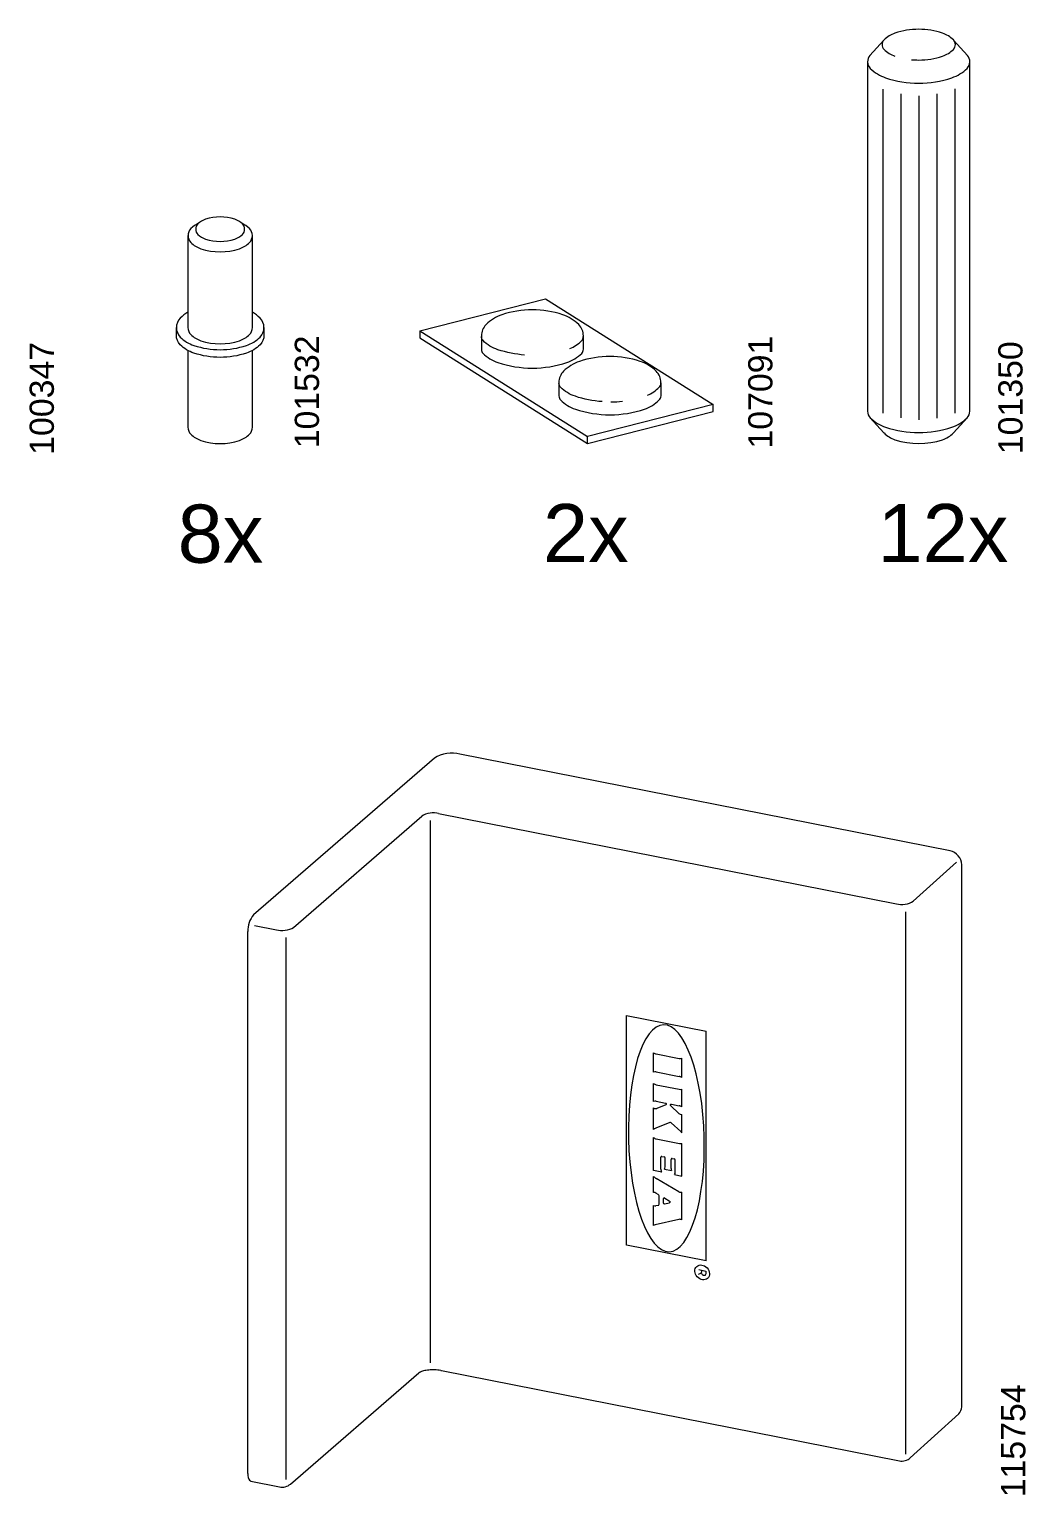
# Model space of a CAD drawing. Header units: metres. Extents: x -6.4 to 35.9, y -8.9 to 6.5.
# Drawn here: x 15.942 to 17.137, y 4.018 to 5.775 of the extents above; entities that cross this region are included whole.
import ezdxf

# ---------------------------------------------------------------- set-up
doc = ezdxf.new("R2010")
doc.units = ezdxf.units.M
doc.header["$MEASUREMENT"] = 0
doc.layers.add('PDF2_Geometry_Num_Penna__7_Num_Penna__7_Num_Penna__7_Num_Penna__7', color=7, linetype='Continuous', lineweight=18)
doc.layers.add('PDF2_Text_Num_Penna__7_Num_Penna__7_Num_Penna__7_Num_Penna__7', color=7, linetype='Continuous', lineweight=18)
doc.styles.add('GENERATED_STYLE_1', font='')
doc.styles.get('GENERATED_STYLE_1').set_extended_font_data('Arial')

msp = doc.modelspace()

# ---------------------------------------------------------------- linework, layer by layer
at = {"layer": 'PDF2_Geometry_Num_Penna__7_Num_Penna__7_Num_Penna__7_Num_Penna__7', "color": 7, "linetype": 'Continuous', "lineweight": 18, "flags": 128}
for points in [[(17.0002, 5.7388, 0.024524), (17.0089, 5.7384, 0.080754), (17.0375, 5.743, 0.117228), (17.0505, 5.7511, 0.414169), (17.0505, 5.7625, 0.116736), (17.0375, 5.7706, 0.080764), (17.0089, 5.7752, 0.080653), (16.9804, 5.7706, 0.116977), (16.9673, 5.7625, 0.414498), (16.9673, 5.7511, 0.116572), (16.9804, 5.743)], [(16.967, 5.7622), (16.9505, 5.7439, 0.399739), (16.9509, 5.7284, 0.115795), (16.9692, 5.7171, 0.162246), (17.0486, 5.7171, 0.115944), (17.0669, 5.7284, 0.399041), (17.0673, 5.7439), (17.0508, 5.7622)], [(16.9476, 5.7363), (16.9476, 5.3174, 0.19771), (16.9509, 5.3095, 0.116439), (16.9692, 5.2982, 0.162246), (17.0486, 5.2982, 0.116588), (17.0669, 5.3095, 0.199272), (17.0702, 5.3174), (17.0702, 5.7363)], [(16.1453, 5.5426, 0.091233), (16.1362, 5.5362, 0.413071), (16.1362, 5.5196, 0.115928), (16.1482, 5.5122, 0.161872), (16.1945, 5.5122, 0.116267), (16.2065, 5.5196, 0.415401), (16.2065, 5.5363, 0.091477), (16.1973, 5.5426)], [(16.1327, 5.528), (16.1327, 5.4176, 0.198207), (16.1362, 5.4093, 0.116196), (16.1482, 5.4019, 0.162387), (16.1945, 5.4019, 0.116535), (16.2065, 5.4093, 0.198902), (16.2099, 5.4176), (16.2099, 5.528)], [(16.1327, 5.4359, 0.0694), (16.1235, 5.4289, 0.413931), (16.1235, 5.4063, 0.116091), (16.1398, 5.3962, 0.162212), (16.2028, 5.3962, 0.116674), (16.2191, 5.4063, 0.41468), (16.2191, 5.4289, 0.069426), (16.2099, 5.4359)], [(16.6048, 5.3867, 0.200165), (16.6068, 5.3916), (16.6068, 5.4069, 0.032004), (16.6068, 5.4077, 0.198965), (16.6012, 5.4212, 0.116934), (16.5821, 5.433, 0.080636), (16.5456, 5.4389, 0.080642), (16.5092, 5.433, 0.11691), (16.4901, 5.4212, 0.198669), (16.4845, 5.4077, 0.018724), (16.4845, 5.4064)], [(16.2238, 5.4176), (16.2238, 5.4084, -0.199318), (16.2191, 5.3971, -0.116315), (16.2028, 5.387, -0.16234), (16.1398, 5.387, -0.116091), (16.1235, 5.3971, -0.198558), (16.1188, 5.4084), (16.1188, 5.4176)], [(16.5363, 5.3847, -0.062557), (16.5042, 5.3911, -0.116278), (16.4865, 5.402, -0.19767), (16.4845, 5.4069), (16.4845, 5.3916, 0.198745), (16.4865, 5.3867, 0.116594), (16.5042, 5.3758, 0.080722), (16.5457, 5.369, 0.080758), (16.5871, 5.3758, 0.116555), (16.6048, 5.3867)], [(16.5906, 5.3924, 0.095692), (16.6048, 5.402, 0.19767), (16.6068, 5.4069)], [(16.1327, 5.3902), (16.1327, 5.2981, 0.198441), (16.1362, 5.2898, 0.115928), (16.1482, 5.2823, 0.161986), (16.1945, 5.2823, 0.116267), (16.2065, 5.2898, 0.199138), (16.2099, 5.2981), (16.2099, 5.3902)], [(16.6293, 5.3288, -0.062443), (16.5972, 5.3352, -0.116373), (16.5795, 5.3461, -0.198371), (16.5775, 5.3509), (16.5775, 5.3356, 0.19778), (16.5795, 5.3308, 0.116041), (16.5972, 5.3198, 0.080458), (16.6387, 5.3131, 0.080468), (16.6802, 5.3198, 0.116118), (16.6978, 5.3308, 0.198868), (16.6999, 5.3356), (16.6999, 5.3509, 0.030376), (16.6998, 5.3517, 0.198473), (16.6942, 5.3653, 0.116269), (16.6751, 5.3771, 0.080684), (16.6386, 5.383, 0.080731), (16.6022, 5.3771, 0.116269), (16.5831, 5.3653, 0.19869), (16.5775, 5.3517, 0.01853), (16.5775, 5.3504)], [(16.6836, 5.3365, 0.095888), (16.6978, 5.3461, 0.198868), (16.6999, 5.3509)], [(16.9673, 5.2913, 0.116955), (16.9804, 5.2832, 0.162545), (17.0375, 5.2832, 0.117163), (17.0505, 5.2913)], [(16.2555, 4.0312), (16.4095, 4.1646, -0.006687), (16.41, 4.1649)], [(16.4358, 4.1674, 0.017924), (16.4323, 4.1678, 0.017205), (16.4287, 4.1681, 0.015303), (16.425, 4.1681, 0.012893), (16.4214, 4.1678, 0.018317), (16.4181, 4.1674, 0.018656), (16.4152, 4.1668, 0.020113), (16.4129, 4.1661, 0.021553), (16.4111, 4.1655)]]:
    msp.add_lwpolyline(points, format="xyb", dxfattribs=at)
for points in [[(16.9658, 5.7036), (16.9658, 5.3149)], [(16.9874, 5.6979), (16.9874, 5.3093)], [(17.009, 5.6953), (17.009, 5.3071)], [(17.0306, 5.6977), (17.0306, 5.3091)], [(17.0523, 5.7038), (17.0523, 5.3151)], [(16.4109, 5.4137), (16.5615, 5.4521), (16.7623, 5.3255)], [(16.4109, 5.4137), (16.6117, 5.287)], [(16.4109, 5.4137), (16.4109, 5.4052), (16.6117, 5.2786)], [(16.6117, 5.2786), (16.7623, 5.3171), (16.7623, 5.3255), (16.6117, 5.287)], [(16.9505, 5.3099), (16.967, 5.2916)], [(17.0673, 5.3099), (17.0508, 5.2916)], [(16.6117, 5.2786), (16.6117, 5.287)], [(16.4284, 4.9016), (16.2112, 4.7135)], [(17.0466, 4.7903), (16.4586, 4.9062)], [(16.2592, 4.6985), (16.4132, 4.8319)], [(16.4333, 4.8349), (16.9822, 4.7268)], [(16.4233, 4.8265), (16.4233, 4.1767)], [(17.0024, 4.7299), (17.0541, 4.7768)], [(17.0605, 4.1238), (17.0605, 4.7737)], [(16.9936, 4.0672), (16.9936, 4.7171)], [(16.2045, 4.044), (16.2045, 4.6938)], [(16.2123, 4.701), (16.2388, 4.6956)], [(16.2504, 4.0365), (16.2504, 4.6864)], [(16.7542, 4.2986), (16.6585, 4.3175), (16.6585, 4.593)], [(16.6585, 4.593), (16.7542, 4.5742)], [(16.7542, 4.2986), (16.7542, 4.5742)], [(16.6909, 4.5251), (16.6909, 4.5483)], [(16.6941, 4.5468), (16.7218, 4.5413)], [(16.7249, 4.5184), (16.7249, 4.5416)], [(16.6941, 4.5253), (16.7218, 4.5198)], [(16.6909, 4.49), (16.6909, 4.5114)], [(16.6941, 4.5099), (16.7218, 4.5044)], [(16.7249, 4.4833), (16.7249, 4.5047)], [(16.6909, 4.4562), (16.6909, 4.4821)], [(16.6941, 4.4902), (16.7051, 4.488)], [(16.7051, 4.488), (16.7055, 4.4879), (16.7058, 4.4877), (16.7061, 4.4873), (16.7062, 4.487), (16.7063, 4.4866), (16.7062, 4.4863), (16.706, 4.486), (16.7057, 4.4858), (16.6951, 4.4815)], [(16.7057, 4.4858), (16.7062, 4.4862)], [(16.7116, 4.4847), (16.7114, 4.485), (16.7112, 4.4853), (16.7111, 4.4857), (16.7112, 4.486), (16.7114, 4.4863), (16.7116, 4.4865), (16.7119, 4.4866), (16.7123, 4.4866), (16.7218, 4.4847)], [(16.7116, 4.4847), (16.7214, 4.4756)], [(16.7103, 4.4647), (16.6936, 4.4579)], [(16.7121, 4.4642), (16.7235, 4.4537)], [(16.7249, 4.4522), (16.7249, 4.4742)], [(16.7007, 4.4052), (16.6909, 4.4071), (16.6909, 4.4466)], [(16.6943, 4.445), (16.722, 4.4395)], [(16.7249, 4.4004), (16.7249, 4.4396)], [(16.6996, 4.4088), (16.6996, 4.4229)], [(16.701, 4.4239), (16.7035, 4.4234)], [(16.7048, 4.4114), (16.7048, 4.4219)], [(16.712, 4.4096), (16.712, 4.4204)], [(16.7133, 4.4215), (16.7157, 4.421)], [(16.717, 4.4051), (16.717, 4.4194)], [(16.6909, 4.3808), (16.6909, 4.3999)], [(16.7214, 4.3817), (16.694, 4.3976)], [(16.7041, 4.4086), (16.7126, 4.407)], [(16.7162, 4.4021), (16.7249, 4.4004)], [(16.6966, 4.3784), (16.6937, 4.3801)], [(16.6977, 4.3667), (16.6977, 4.3766)], [(16.7249, 4.3478), (16.7249, 4.3811)], [(16.6909, 4.3413), (16.6909, 4.3651)], [(16.6967, 4.3653), (16.6939, 4.3647)], [(16.7026, 4.373), (16.7026, 4.3687)], [(16.7044, 4.3739), (16.7097, 4.3708)], [(16.7044, 4.3671), (16.7098, 4.3683)], [(16.7097, 4.3708), (16.71, 4.3705), (16.7103, 4.3702), (16.7105, 4.3698), (16.7106, 4.3694), (16.7105, 4.369), (16.7103, 4.3687), (16.7101, 4.3685), (16.7098, 4.3683)], [(16.7214, 4.3485), (16.6929, 4.342)], [(16.7451, 4.2883), (16.7535, 4.2866), (16.7535, 4.2835)], [(16.7488, 4.2857), (16.7488, 4.2869)], [(16.745, 4.283), (16.7468, 4.2837)], [(16.4368, 4.1672), (16.9857, 4.059)], [(16.9988, 4.0627), (17.0569, 4.1153)], [(16.2045, 4.044), (16.2046, 4.0414), (16.205, 4.0391), (16.2056, 4.0372), (16.2065, 4.0359), (16.2075, 4.035), (16.2081, 4.0348), (16.2424, 4.0277)]]:
    msp.add_lwpolyline(points, dxfattribs=at)
msp.add_lwpolyline([(16.198, 5.5419, 0.116563), (16.1889, 5.5475, 0.162206), (16.1538, 5.5475, 0.116513), (16.1446, 5.5419, 0.414351), (16.1446, 5.5293, 0.116345), (16.1538, 5.5237, 0.162796), (16.1889, 5.5237, 0.116544), (16.198, 5.5293, 0.414714)], format="xyb", close=True, dxfattribs=at)
at = {"layer": 'PDF2_Geometry_Num_Penna__7_Num_Penna__7_Num_Penna__7_Num_Penna__7', "color": 7, "linetype": 'Continuous', "lineweight": 18}
for centre, radius, start, end in [((16.5871, 5.4077), 0.0197, 353.0263, 0.0138), ((16.6787, 5.3518), 0.0211, 353.1248, 359.7066), ((16.6387, 5.4603), 0.1319, 270.5234, 276.5257), ((16.7404, 4.2764), 0.0108, 31.9615, 33.1866), ((16.7506, 4.2825), 0.000971, 221.8963, 234.348), ((16.7438, 4.2276), 0.054, 81.8101, 82.1805), ((16.7525, 4.2822), 0.000815, 324.5986, 333.4739), ((16.7504, 4.2834), 0.0032, 333.0171, 335.7009)]:
    msp.add_arc(centre, radius, start, end, dxfattribs=at)
msp.add_ellipse((16.7493, 4.2849), major_axis=(-0.00649, 0.00716), ratio=0.821657, dxfattribs=at)
for points in [[(16.967, 5.2916), (16.9672, 5.2916), (16.9672, 5.2913), (16.9673, 5.2913)], [(17.0505, 5.2913), (17.0507, 5.2913), (17.0507, 5.2916), (17.0508, 5.2916)], [(16.4586, 4.9062), (16.4498, 4.9089), (16.436, 4.9068), (16.4284, 4.9016)], [(16.4333, 4.8349), (16.4274, 4.8368), (16.4183, 4.8354), (16.4132, 4.8319)], [(17.0605, 4.7737), (17.0604, 4.7815), (17.0543, 4.7888), (17.0466, 4.7903)], [(16.9822, 4.7268), (16.9881, 4.7249), (16.9973, 4.7264), (17.0024, 4.7299)], [(16.2112, 4.7135), (16.207, 4.7089), (16.2039, 4.7), (16.2045, 4.6938)], [(16.2388, 4.6956), (16.2448, 4.6937), (16.254, 4.695), (16.2592, 4.6985)], [(16.703, 4.5819), (16.6779, 4.5813), (16.6591, 4.5199), (16.6609, 4.4447)], [(16.7517, 4.4469), (16.7499, 4.5221), (16.728, 4.5825), (16.703, 4.5819)], [(16.6909, 4.5483), (16.6916, 4.5476), (16.6931, 4.5469), (16.6941, 4.5468)], [(16.7218, 4.5413), (16.7226, 4.5411), (16.7241, 4.5412), (16.7249, 4.5416)], [(16.6941, 4.5253), (16.6932, 4.5255), (16.6917, 4.5254), (16.6909, 4.5251)], [(16.7249, 4.5184), (16.7242, 4.519), (16.7227, 4.5197), (16.7218, 4.5198)], [(16.6909, 4.5114), (16.6916, 4.5107), (16.6931, 4.51), (16.6941, 4.5099)], [(16.7218, 4.5044), (16.7226, 4.5042), (16.7241, 4.5043), (16.7249, 4.5047)], [(16.6941, 4.4902), (16.6932, 4.4904), (16.6917, 4.4903), (16.6909, 4.49)], [(16.6909, 4.4821), (16.6919, 4.4812), (16.6938, 4.481), (16.6951, 4.4815)], [(16.7249, 4.4833), (16.7242, 4.4839), (16.7227, 4.4846), (16.7218, 4.4847)], [(16.7121, 4.4642), (16.7117, 4.4647), (16.7109, 4.4649), (16.7103, 4.4646)], [(16.7214, 4.4756), (16.7222, 4.4748), (16.7238, 4.4741), (16.7249, 4.4742)], [(16.6609, 4.4447), (16.6628, 4.3695), (16.6846, 4.3091), (16.7097, 4.3097)], [(16.6936, 4.4579), (16.6928, 4.4576), (16.6915, 4.4568), (16.6909, 4.4562)], [(16.6909, 4.4466), (16.6917, 4.4459), (16.6933, 4.4451), (16.6943, 4.445)], [(16.7097, 4.3097), (16.7348, 4.3103), (16.7536, 4.3718), (16.7517, 4.4469)], [(16.7249, 4.4522), (16.7246, 4.4526), (16.7239, 4.4534), (16.7235, 4.4537)], [(16.722, 4.4395), (16.7228, 4.4393), (16.7242, 4.4394), (16.7249, 4.4396)], [(16.6997, 4.4232), (16.6998, 4.4232), (16.6996, 4.4229), (16.6996, 4.4229)], [(16.701, 4.4239), (16.7004, 4.4241), (16.6998, 4.4237), (16.6997, 4.4232)], [(16.7048, 4.4219), (16.7048, 4.4226), (16.7042, 4.4233), (16.7035, 4.4235)], [(16.7041, 4.4086), (16.7045, 4.4093), (16.7049, 4.4106), (16.7048, 4.4114)], [(16.712, 4.4207), (16.7121, 4.4207), (16.7119, 4.4204), (16.712, 4.4204)], [(16.7133, 4.4215), (16.7128, 4.4217), (16.7122, 4.4213), (16.712, 4.4207)], [(16.712, 4.4096), (16.712, 4.4089), (16.7122, 4.4076), (16.7126, 4.407)], [(16.717, 4.4195), (16.717, 4.4202), (16.7164, 4.4209), (16.7157, 4.4211)], [(16.6909, 4.3999), (16.6916, 4.3992), (16.6931, 4.398), (16.694, 4.3976)], [(16.6996, 4.4088), (16.6996, 4.4077), (16.7001, 4.406), (16.7007, 4.4052)], [(16.7162, 4.4021), (16.7167, 4.4028), (16.7171, 4.4042), (16.717, 4.4051)], [(16.6937, 4.3801), (16.693, 4.3806), (16.6917, 4.3809), (16.6909, 4.3808)], [(16.6977, 4.3766), (16.6977, 4.3773), (16.6972, 4.3781), (16.6966, 4.3784)], [(16.7214, 4.3817), (16.7222, 4.381), (16.7239, 4.3808), (16.7249, 4.3811)], [(16.6909, 4.3651), (16.6917, 4.3647), (16.693, 4.3645), (16.6939, 4.3647)], [(16.6967, 4.3653), (16.6973, 4.3655), (16.6977, 4.3661), (16.6977, 4.3667)], [(16.7028, 4.3737), (16.703, 4.3737), (16.7023, 4.373), (16.7026, 4.373)], [(16.7026, 4.3687), (16.7026, 4.3678), (16.7033, 4.3671), (16.7042, 4.3671)], [(16.7044, 4.3739), (16.7039, 4.3743), (16.7031, 4.3742), (16.7028, 4.3737)], [(16.6929, 4.342), (16.6924, 4.3419), (16.6914, 4.3416), (16.6909, 4.3413)], [(16.7249, 4.3478), (16.724, 4.3484), (16.7224, 4.3488), (16.7214, 4.3485)], [(16.7468, 4.2837), (16.7472, 4.2837), (16.7475, 4.2842), (16.7479, 4.2842)], [(16.7479, 4.2842), (16.7481, 4.2842), (16.7483, 4.2846), (16.7485, 4.2846)], [(16.7485, 4.2846), (16.7487, 4.2846), (16.7486, 4.2851), (16.7488, 4.2851)], [(16.7488, 4.2853), (16.7488, 4.2853), (16.7488, 4.2854), (16.7488, 4.2854)], [(16.7488, 4.2851), (16.7488, 4.2851), (16.7488, 4.2853), (16.7488, 4.2853)], [(16.749, 4.2835), (16.7491, 4.2835), (16.7488, 4.2838), (16.7489, 4.2838)], [(16.749, 4.2833), (16.7491, 4.2833), (16.7489, 4.2835), (16.749, 4.2835)], [(16.7491, 4.283), (16.7492, 4.283), (16.7489, 4.2833), (16.749, 4.2833)], [(16.7492, 4.2828), (16.7493, 4.2828), (16.749, 4.283), (16.7491, 4.283)], [(16.7494, 4.2823), (16.7495, 4.2823), (16.7492, 4.2826), (16.7493, 4.2826)], [(16.7497, 4.282), (16.7498, 4.282), (16.7495, 4.2821), (16.7495, 4.2821)], [(16.7499, 4.2818), (16.75, 4.2818), (16.7496, 4.282), (16.7497, 4.282)], [(16.7502, 4.2815), (16.7502, 4.2815), (16.7499, 4.2817), (16.75, 4.2817)], [(16.7504, 4.2814), (16.7505, 4.2814), (16.7501, 4.2815), (16.7502, 4.2815)], [(16.7506, 4.2813), (16.7507, 4.2813), (16.7503, 4.2814), (16.7504, 4.2814)], [(16.7508, 4.2812), (16.7509, 4.2812), (16.7505, 4.2813), (16.7506, 4.2813)], [(16.751, 4.2812), (16.7511, 4.2812), (16.7507, 4.2812), (16.7508, 4.2812)], [(16.7512, 4.2811), (16.7513, 4.2811), (16.7509, 4.2812), (16.751, 4.2812)], [(16.7519, 4.2811), (16.752, 4.2811), (16.7514, 4.2811), (16.7515, 4.2811)], [(16.7522, 4.2811), (16.7523, 4.2811), (16.7518, 4.2811), (16.7519, 4.2811)], [(16.7525, 4.2812), (16.7526, 4.2812), (16.7521, 4.2811), (16.7522, 4.2811)], [(16.7526, 4.2813), (16.7527, 4.2813), (16.7524, 4.2812), (16.7525, 4.2812)], [(16.7527, 4.2813), (16.7528, 4.2813), (16.7526, 4.2813), (16.7526, 4.2813)], [(16.7529, 4.2814), (16.7529, 4.2814), (16.7527, 4.2813), (16.7527, 4.2813)], [(16.7529, 4.2815), (16.753, 4.2815), (16.7528, 4.2814), (16.7529, 4.2814)], [(16.753, 4.2816), (16.7531, 4.2816), (16.7529, 4.2815), (16.7529, 4.2815)], [(16.7531, 4.2817), (16.7532, 4.2817), (16.753, 4.2816), (16.753, 4.2816)], [(16.7534, 4.2826), (16.7535, 4.2826), (16.7533, 4.2824), (16.7534, 4.2824)], [(16.7534, 4.2824), (16.7535, 4.2824), (16.7533, 4.2822), (16.7534, 4.2822)], [(16.7534, 4.2822), (16.7534, 4.2822), (16.7533, 4.2821), (16.7533, 4.2821)], [(16.7535, 4.2835), (16.7536, 4.2835), (16.7534, 4.2833), (16.7535, 4.2833)], [(16.7535, 4.283), (16.7536, 4.283), (16.7534, 4.2828), (16.7535, 4.2828)], [(16.7535, 4.2828), (16.7535, 4.2828), (16.7534, 4.2826), (16.7534, 4.2826)], [(16.41, 4.1649), (16.4103, 4.1649), (16.4107, 4.1653), (16.4111, 4.1655)], [(16.4358, 4.1674), (16.4361, 4.1674), (16.4365, 4.1672), (16.4368, 4.1672)], [(17.0569, 4.1153), (17.0591, 4.1171), (17.0607, 4.121), (17.0605, 4.1238)], [(16.9857, 4.059), (16.9899, 4.0579), (16.9958, 4.0596), (16.9988, 4.0627)], [(16.2424, 4.0277), (16.2465, 4.0267), (16.2524, 4.0282), (16.2555, 4.0312)]]:
    msp.add_open_spline(points, degree=3, dxfattribs=at)

# ---------------------------------------------------------------- texts
at = {"layer": 'PDF2_Text_Num_Penna__7_Num_Penna__7_Num_Penna__7_Num_Penna__7', "color": 7, "linetype": 'Continuous', "lineweight": 18, "char_height": 0.029025, "attachment_point": 7, "rotation": 90, "style": 'GENERATED_STYLE_1'}
for s, insert in [('\\A1;{\\pql;\\fArial|b0|i0|c0|p34;100347}', (15.9723, 5.2651)), ('\\A1;{\\pql;\\fArial|b0|i0|c0|p34;101532}', (16.2902, 5.2729)), ('\\A1;{\\pql;\\fArial|b0|i0|c0|p34;107091}', (16.8339, 5.2726)), ('\\A1;{\\pql;\\fArial|b0|i0|c0|p34;101350}', (17.1338, 5.2659)), ('\\A1;{\\pql;\\fArial|b0|i0|c0|p34;115754}', (17.1372, 4.0153))]:
    msp.add_mtext(s, dxfattribs=dict(at, insert=insert))
at = {"layer": 'PDF2_Text_Num_Penna__7_Num_Penna__7_Num_Penna__7_Num_Penna__7', "color": 7, "linetype": 'Continuous', "lineweight": 18, "char_height": 0.069662, "attachment_point": 7, "style": 'GENERATED_STYLE_1'}
for s, insert in [('\\A1;{\\pql;\\fArial|b0|i0|c0|p34;8x}', (16.1203, 5.1347)), ('\\A1;{\\pql;\\fArial|b0|i0|c0|p34;2x}', (16.5584, 5.1364)), ('\\A1;{\\pql;\\fArial|b0|i0|c0|p34;12x}', (16.9596, 5.1364))]:
    msp.add_mtext(s, dxfattribs=dict(at, insert=insert))

doc.saveas('drawing.dxf')
